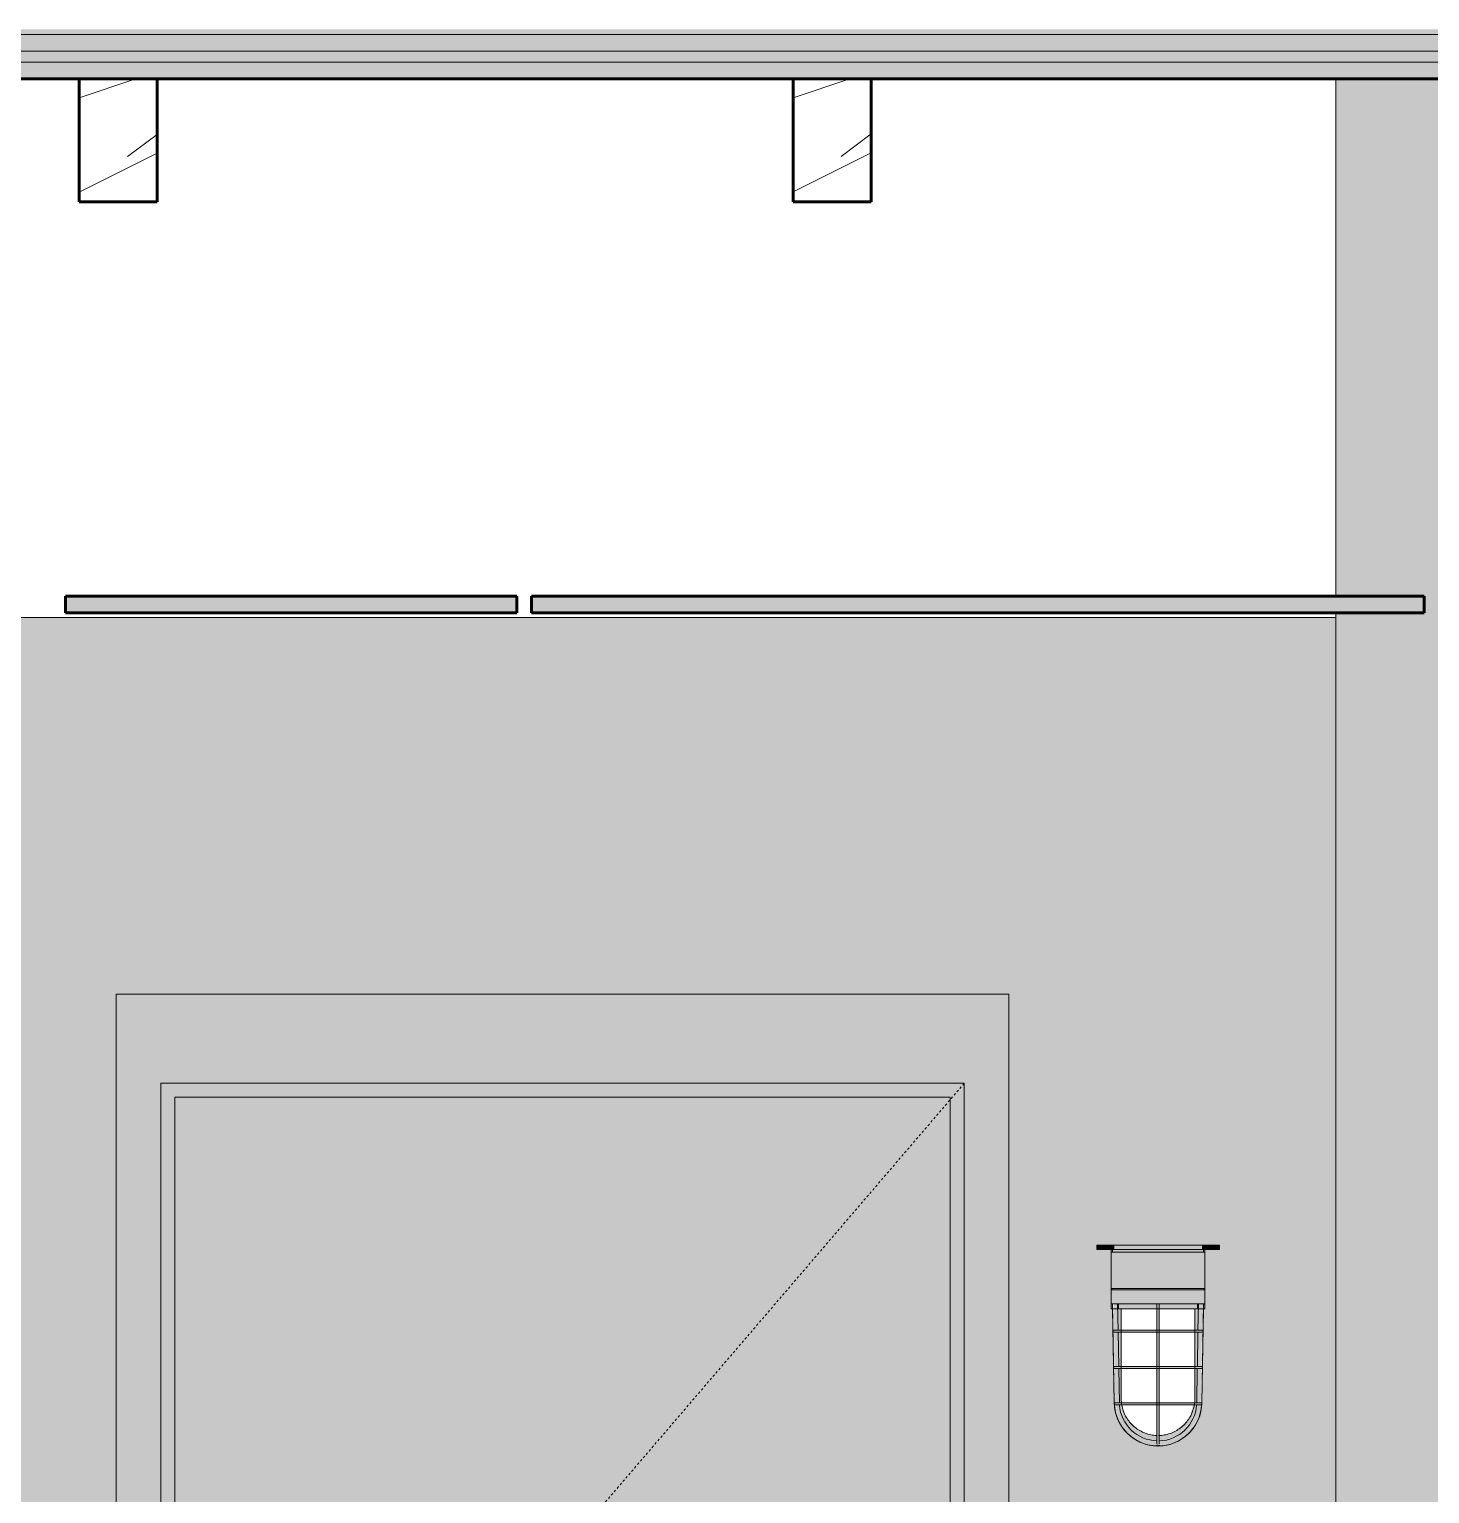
# Model space of a CAD drawing. Header units: inches. Extents: x 2872 to 9394, y -6 to 375.
# Drawn here: x 6823.4 to 6886.2, y 201.6 to 267.2 of the extents above; entities that cross this region are included whole.
import ezdxf

# ---------------------------------------------------------------- set-up
doc = ezdxf.new("R2010")
doc.units = ezdxf.units.IN
doc.header["$MEASUREMENT"] = 0
doc.linetypes.add('Dash 1_16_', pattern=[0.125, 0.0625, -0.0625])
for name, color, linetype, lineweight in [('0-3', 10, 'Continuous', 9), ('0-4', 90, 'Continuous', 5), ('A-CLNG', 13, 'Continuous', 18), ('A-CLNG-4', 13, 'Continuous', 60), ('A-DOOR', 31, 'Continuous', 18), ('A-DOOR-10', 31, 'Dash 1_16_', 9), ('A-DOOR-FRAM', 31, 'Continuous', 9), ('A-DOOR-FRAM-3', 31, 'Continuous', 18), ('A-FLOR-1', 8, 'Continuous', 5), ('A-FLOR-2', 7, 'Continuous', 60), ('A-FLOR-4', 250, 'Continuous', 18), ('A-FLOR-MCUT-1', 250, 'Continuous', 18), ('A-FLOR-PATT-2', 253, 'Continuous', 9), ('A-FLOR-PATT-3', 10, 'Continuous', 9), ('E-LITE-EQPM', 33, 'Continuous', 9), ('I-WALL', 2, 'Continuous', 18), ('I-WALL-1', 2, 'Continuous', 5), ('S-BEAM', 12, 'Continuous', 9), ('S-BEAM-3', 7, 'Continuous', 60)]:
    doc.layers.add(name, color=color, linetype=linetype, lineweight=lineweight)
pattern_1 = [(0, (0, 0), (0, 2.399), []), (315, (0, 0), (2.3985062, 0), [3.393, -3.393]), (45, (0, 0), (2.3985062, 0), [3.393, -3.393])]
pattern_2 = [(216.87, (3.199, 7.997), (23.9897714, 15.9936429), [3.998, -35.986]), (206.565, (7.997, 5.598), (-7.9970807, -7.996619), [8.941, -8.941]), (198.435, (7.997, 1.599), (-15.9938446, -7.9970983), [5.058, -20.23])]

# ---------------------------------------------------------------- blocks, each defined once
blk = doc.blocks.new('CTR - 1st Phase - Shell_rvt-6-INTERIOR ELEVATION - CORRIDOR EAST _202_E_ - 2ND FLOOR - WEST WALL')
at = {"layer": 'A-FLOR-1'}
blk.add_hatch(color=256, dxfattribs=at).paths.add_polyline_path([(2972.63, 265.75), (3479.224, 265.75), (3479.224, 266), (3481.174, 266), (3481.174, 266.25), (2447.196, 266.25), (2447.196, 265.75), (2964.407, 265.75)], flags=0)
at = {"layer": 'A-FLOR-PATT-2'}
h = blk.add_hatch(dxfattribs=at)
h.set_pattern_fill('FP_2', color=256, style=0, pattern_type=2)
h.set_pattern_definition([(0, (0, 0), (7.68, 1.92), [0.634, -5.126, 0.634, -5.126, -30.72]), (0, (0, 0), (7.68, 1.92), [-11.52, 0.634, -10.886, 0.634, -5.126, -13.44]), (0, (0, 0), (7.68, 1.92), [-28.8, 0.634, -3.206, 0.634, -8.966]), (120, (2.88, 0.96), (-5.5027688, 5.6910751), [0.634, -5.126, 0.634, -5.126, -30.72]), (120, (2.88, 0.96), (-5.5027688, 5.6910751), [-11.52, 0.634, -10.886, 0.634, -5.126, -13.44]), (120, (2.88, 0.96), (-5.5027688, 5.6910751), [-28.8, 0.634, -3.206, 0.634, -8.966]), (240, (3.84, 4.8), (-2.1772312, -7.6110751), [0.634, -5.126, 0.634, -5.126, -30.72]), (240, (3.84, 4.8), (-2.1772312, -7.6110751), [-11.52, 0.634, -10.886, 0.634, -5.126, -13.44]), (240, (3.84, 4.8), (-2.1772312, -7.6110751), [-28.8, 0.634, -3.206, 0.634, -8.966])])
h.paths.add_polyline_path([(2980.854, 266.25), (3481.174, 266.25), (3481.174, 267), (2447.196, 267), (2447.196, 266.25), (2972.63, 266.25)], flags=0)
at = {"layer": 'A-FLOR-PATT-3'}
h = blk.add_hatch(dxfattribs=at)
h.set_pattern_fill('FP_3', color=256, style=0, pattern_type=2)
h.set_pattern_definition(pattern_1)
h.paths.add_polyline_path([(3479.224, 267), (3481.174, 267), (3481.174, 267.226), (2447.196, 267.226), (2447.196, 267), (3466.063, 267)], flags=0)
h = blk.add_hatch(dxfattribs=at)
h.set_pattern_fill('FP_3', color=256, style=0, pattern_type=2)
h.set_pattern_definition(pattern_1)
h.paths.add_polyline_path([(3309.809, 265), (3479.224, 265), (3479.224, 265.75), (2447.196, 265.75), (2447.196, 265), (3304.475, 265)], flags=0)
at = {"layer": 'A-FLOR-2'}
blk.add_line((2447.196, 265), (3481.174, 265), dxfattribs=at)
at = {"layer": 'A-FLOR-4'}
blk.add_line((2775.699, 240.875), (2653.749, 240.875), dxfattribs=at)
at = {"layer": 'A-FLOR-MCUT-1'}
for p, q in [((3481.174, 267), (2447.196, 267)), ((3481.174, 266.25), (2447.196, 266.25)), ((3481.174, 265.75), (2447.196, 265.75))]:
    blk.add_line(p, q, dxfattribs=at)
blk = doc.blocks.new('LVL-Laminated Veneer Lumber - 4X6 S_ PINE - NO_ 1-V55-INTERIOR ELEVATION - CORRIDOR EAST _202_E_ - 2ND FLOOR - WEST WALL')
at = {"layer": 'S-BEAM'}
h = blk.add_hatch(dxfattribs=at)
h.set_pattern_fill('FP_36', color=256, style=0, pattern_type=2)
h.set_pattern_definition(pattern_2)
h.paths.add_polyline_path([(2754.874, 259.5), (2754.874, 265), (2751.374, 265), (2751.374, 259.5)], flags=0)
at = {"layer": 'S-BEAM-3'}
for p, q in [((2754.874, 265), (2751.374, 265)), ((2751.374, 265), (2751.374, 259.5)), ((2754.874, 259.5), (2754.874, 265)), ((2751.374, 259.5), (2754.874, 259.5))]:
    blk.add_line(p, q, dxfattribs=at)
blk = doc.blocks.new('LVL-Laminated Veneer Lumber - 4X6 S_ PINE - NO_ 1-V56-INTERIOR ELEVATION - CORRIDOR EAST _202_E_ - 2ND FLOOR - WEST WALL')
at = {"layer": 'S-BEAM'}
h = blk.add_hatch(dxfattribs=at)
h.set_pattern_fill('FP_36', color=256, style=0, pattern_type=2)
h.set_pattern_definition(pattern_2)
h.paths.add_polyline_path([(2722.874, 259.5), (2722.874, 265), (2719.374, 265), (2719.374, 259.5)], flags=0)
at = {"layer": 'S-BEAM-3'}
for p, q in [((2722.874, 265), (2719.374, 265)), ((2719.374, 265), (2719.374, 259.5)), ((2722.874, 259.5), (2722.874, 265)), ((2719.374, 259.5), (2722.874, 259.5))]:
    blk.add_line(p, q, dxfattribs=at)
blk = doc.blocks.new('CTR - 1st Phase - Structure_rvt-6-INTERIOR ELEVATION - CORRIDOR EAST _202_E_ - 2ND FLOOR - WEST WALL')
at = {"layer": '0-3'}
for name in ['LVL-Laminated Veneer Lumber - 4X6 S_ PINE - NO_ 1-V56-INTERIOR ELEVATION - CORRIDOR EAST _202_E_ - 2ND FLOOR - WEST WALL', 'LVL-Laminated Veneer Lumber - 4X6 S_ PINE - NO_ 1-V55-INTERIOR ELEVATION - CORRIDOR EAST _202_E_ - 2ND FLOOR - WEST WALL']:
    blk.add_blockref(name, (0, 0), dxfattribs=at)
blk = doc.blocks.new('Lighting-Flood-Cooper-All-Pro-VT1730-LED - Lighting-Flood-Cooper-All-Pro-VT1730-LED-V60-INTERIOR ELEVATION - CORRIDOR EAST _202_E_ - 2ND FLOOR - WEST WALL')
at = {"layer": 'E-LITE-EQPM'}
for points in [[(2765.167, 212.562), (2765.167, 212.75), (2764.976, 212.75), (2764.99, 212.562), (2765.11, 212.562)], [(2765.273, 212.562), (2765.375, 212.562), (2765.375, 212.75), (2765.167, 212.75), (2765.167, 212.562)], [(2765.52, 212.562), (2765.738, 212.562), (2765.724, 212.75), (2765.375, 212.75), (2765.375, 212.562)], [(2769.09, 212.562), (2769.709, 212.562), (2769.699, 212.75), (2765.738, 212.75), (2765.749, 212.562), (2769.065, 212.562)], [(2769.709, 212.562), (2770.072, 212.562), (2770.072, 212.75), (2769.709, 212.75), (2769.709, 212.601)], [(2770.072, 212.562), (2770.281, 212.562), (2770.281, 212.75), (2770.072, 212.75)], [(2770.338, 212.562), (2770.472, 212.562), (2770.457, 212.75), (2770.281, 212.75), (2770.281, 212.562)], [(2768.762, 210.812), (2769.824, 210.812), (2769.824, 212.437), (2765.624, 212.437), (2765.624, 210.812), (2768.612, 210.812)], [(2765.823, 212.437), (2769.761, 212.437), (2769.761, 212.562), (2765.686, 212.562), (2765.686, 212.437), (2765.787, 212.437)], [(2769.033, 210.125), (2769.824, 210.125), (2769.824, 210.75), (2765.624, 210.75), (2765.624, 210.125), (2768.91, 210.125)], [(2768.914, 210.75), (2769.792, 210.75), (2769.792, 210.812), (2765.655, 210.812), (2765.655, 210.75), (2768.851, 210.75)], [(2765.765, 205.678), (2765.808, 205.69), (2765.709, 210.125), (2765.687, 210.125), (2765.738, 207.068), (2765.752, 206.582), (2765.765, 205.679)], [(2769.683, 205.678), (2769.739, 208.736), (2769.742, 209.221), (2769.755, 210.125), (2769.716, 210.125), (2769.661, 205.679), (2769.677, 205.679)], [(2769.153, 207.221), (2769.684, 207.24), (2769.657, 207.315), (2767.771, 207.294), (2767.724, 207.27), (2767.677, 207.297), (2767.669, 207.315), (2765.771, 207.297), (2765.763, 207.24), (2765.924, 207.221), (2766.023, 207.221), (2767.677, 207.225), (2767.696, 207.261), (2767.74, 207.265), (2767.771, 207.242), (2767.771, 207.221), (2769.09, 207.221)], [(2767.668, 203.752), (2768.062, 203.788), (2768.301, 203.844), (2768.582, 203.953), (2768.995, 204.218), (2769.215, 204.449), (2769.439, 204.77), (2769.551, 205.022), (2769.606, 205.157), (2769.661, 205.449), (2769.661, 205.679), (2769.65, 205.664), (2769.631, 205.611), (2769.619, 205.596), (2769.413, 204.828), (2768.906, 204.206), (2768.145, 203.844), (2767.748, 203.826), (2767.712, 203.768), (2767.689, 203.776), (2767.689, 203.837), (2767.677, 203.844), (2767.259, 203.865), (2766.541, 204.206), (2766.006, 204.872), (2765.809, 205.614), (2765.794, 205.615), (2765.778, 205.679), (2765.77, 205.678), (2765.816, 205.281), (2765.842, 205.157), (2766.066, 204.662), (2766.422, 204.252), (2766.657, 204.074), (2766.9, 203.932), (2767.408, 203.776), (2767.623, 203.762)], [(2766.628, 205.596), (2767.681, 205.599), (2767.699, 205.637), (2767.756, 205.631), (2767.771, 205.596), (2769.653, 205.615), (2769.627, 205.69), (2767.758, 205.672), (2767.74, 205.647), (2767.697, 205.655), (2767.688, 205.687), (2767.677, 205.69), (2765.8, 205.669), (2765.798, 205.615), (2766.265, 205.596), (2766.597, 205.596)]]:
    blk.add_hatch(color=256, dxfattribs=at).paths.add_polyline_path(points, flags=0)
h = blk.add_hatch(color=256, dxfattribs=at)
h.paths.add_polyline_path([(2767.473, 203.844), (2767.677, 203.844), (2767.677, 203.991), (2766.866, 204.206), (2766.222, 204.864), (2765.992, 205.597), (2765.827, 205.606), (2766.009, 204.86), (2766.541, 204.206), (2767.302, 203.844)], flags=0)
h.paths.add_polyline_path([(2768.145, 203.844), (2768.907, 204.206), (2769.448, 204.896), (2769.622, 205.61), (2769.433, 205.596), (2769.215, 204.828), (2768.582, 204.206), (2767.771, 203.991), (2767.771, 203.844), (2768.062, 203.844)], flags=0)
h.paths.add_polyline_path([(2765.809, 205.686), (2765.893, 205.69), (2765.99, 205.702), (2765.963, 207.23), (2765.846, 207.226), (2765.782, 207.221), (2765.808, 205.69)], flags=0)
h.paths.add_polyline_path([(2769.639, 205.686), (2769.666, 207.237), (2769.484, 207.221), (2769.458, 205.69), (2769.639, 205.686)], flags=0)
h.paths.add_polyline_path([(2765.78, 207.312), (2765.862, 207.315), (2765.962, 207.315), (2765.935, 208.855), (2765.826, 208.85), (2765.753, 208.846), (2765.78, 207.315)], flags=0)
h.paths.add_polyline_path([(2769.667, 207.312), (2769.694, 208.861), (2769.513, 208.846), (2769.486, 207.315), (2769.657, 207.315)], flags=0)
h.paths.add_polyline_path([(2765.752, 208.937), (2765.835, 208.94), (2765.933, 208.94), (2765.912, 210.125), (2765.731, 210.125), (2765.752, 208.94)], flags=0)
h.paths.add_polyline_path([(2769.696, 208.937), (2769.716, 210.125), (2769.535, 210.125), (2769.535, 208.94), (2769.685, 208.94)], flags=0)
h = blk.add_hatch(color=256, dxfattribs=at)
h.paths.add_polyline_path([(2765.99, 209.899), (2767.679, 209.899), (2767.677, 210.125), (2765.956, 210.125), (2765.956, 209.899)], flags=0)
h.paths.add_polyline_path([(2769.126, 209.899), (2769.492, 209.899), (2769.492, 210.125), (2767.759, 210.125), (2767.78, 209.899), (2769.09, 209.899)], flags=0)
h = blk.add_hatch(color=256, dxfattribs=at)
h.paths.add_polyline_path([(2767.718, 205.678), (2767.759, 205.69), (2767.771, 206.451), (2767.756, 207.257), (2767.724, 207.265), (2767.677, 207.245), (2767.697, 205.679), (2767.708, 205.678)], flags=0)
h.paths.add_polyline_path([(2767.733, 207.27), (2767.771, 207.302), (2767.752, 208.882), (2767.751, 208.905), (2767.771, 208.94), (2767.75, 210.125), (2767.688, 210.107), (2767.677, 209.356), (2767.699, 208.898), (2767.69, 208.882), (2767.677, 208.842), (2767.696, 207.278), (2767.724, 207.27)], flags=0)
h = blk.add_hatch(color=256, dxfattribs=at)
h.paths.add_polyline_path([(2769.153, 208.846), (2769.712, 208.864), (2769.685, 208.94), (2767.771, 208.918), (2767.754, 208.881), (2767.771, 208.846), (2769.09, 208.846)], flags=0)
h.paths.add_polyline_path([(2766.056, 208.846), (2767.677, 208.85), (2767.699, 208.89), (2767.691, 208.906), (2767.625, 208.94), (2765.75, 208.936), (2765.736, 208.864), (2765.898, 208.846), (2765.986, 208.846), (2766.054, 208.846)], flags=0)
h = blk.add_hatch(color=256, dxfattribs=at)
h.paths.add_polyline_path([(2767.729, 203.762), (2767.771, 203.964), (2767.75, 205.477), (2767.748, 205.639), (2767.689, 205.631), (2767.681, 205.596), (2767.677, 203.844), (2767.706, 203.826), (2767.706, 203.77), (2767.725, 203.764)], flags=0)
h.paths.add_polyline_path([(2767.724, 205.644), (2767.746, 205.649), (2767.75, 205.679), (2767.69, 205.66), (2767.721, 205.645)], flags=0)
for p, q in [((2764.974, 212.75), (2764.974, 212.562)), ((2764.976, 212.75), (2765.167, 212.75)), ((2765.167, 212.75), (2765.375, 212.75)), ((2765.167, 212.75), (2765.167, 212.562)), ((2765.375, 212.75), (2765.738, 212.75)), ((2765.624, 209.899), (2765.624, 212.75)), ((2765.624, 212.75), (2769.824, 212.75)), ((2765.738, 212.75), (2769.709, 212.75)), ((2765.738, 212.562), (2765.738, 212.75)), ((2769.709, 212.75), (2770.072, 212.75)), ((2769.709, 212.75), (2769.709, 212.562)), ((2769.824, 212.75), (2769.824, 209.899)), ((2770.072, 212.75), (2770.281, 212.75)), ((2770.281, 212.75), (2770.472, 212.75)), ((2770.281, 212.75), (2770.281, 212.562)), ((2770.474, 212.562), (2770.474, 212.75)), ((2765.167, 212.562), (2764.976, 212.562)), ((2765.375, 212.562), (2765.167, 212.562)), ((2765.738, 212.562), (2765.375, 212.562)), ((2765.624, 212.437), (2765.624, 210.812)), ((2765.624, 212.437), (2769.824, 212.437)), ((2765.686, 212.562), (2765.686, 212.437)), ((2769.709, 212.562), (2765.738, 212.562)), ((2770.072, 212.562), (2769.709, 212.562)), ((2769.761, 212.437), (2769.761, 212.562)), ((2769.824, 210.812), (2769.824, 212.437)), ((2770.281, 212.562), (2770.072, 212.562)), ((2770.472, 212.562), (2770.281, 212.562)), ((2765.624, 210.812), (2769.824, 210.812)), ((2765.624, 210.75), (2765.624, 210.125)), ((2765.624, 210.75), (2769.824, 210.75)), ((2765.655, 210.812), (2765.655, 210.75)), ((2769.792, 210.75), (2769.792, 210.812)), ((2769.824, 210.125), (2769.824, 210.75)), ((2765.624, 210.125), (2769.824, 210.125)), ((2765.684, 210.125), (2765.762, 205.678)), ((2765.913, 210.125), (2765.933, 208.94)), ((2765.956, 210.125), (2765.956, 209.899)), ((2767.677, 210.126), (2767.677, 205.679)), ((2767.771, 205.679), (2767.771, 210.126)), ((2769.492, 209.899), (2769.492, 210.125)), ((2769.535, 210.125), (2769.514, 208.94)), ((2769.686, 205.678), (2769.763, 210.125)), ((2769.824, 209.899), (2765.624, 209.899)), ((2765.688, 209.899), (2765.762, 205.681)), ((2765.956, 209.899), (2767.679, 209.899)), ((2766.074, 209.899), (2766.074, 205.871)), ((2767.769, 209.899), (2769.492, 209.899)), ((2769.374, 205.871), (2769.374, 209.899)), ((2769.759, 209.899), (2769.686, 205.681)), ((2765.876, 208.846), (2765.903, 208.846)), ((2765.935, 208.855), (2765.962, 207.31)), ((2769.513, 208.846), (2769.486, 207.31)), ((2765.903, 207.221), (2765.922, 207.221)), ((2765.963, 207.23), (2765.99, 205.682)), ((2769.484, 207.224), (2769.457, 205.682)), ((2765.931, 205.596), (2765.951, 205.596)), ((2767.677, 205.596), (2767.677, 205.303)), ((2767.677, 203.991), (2767.677, 204.206)), ((2767.771, 204.206), (2767.771, 203.991)), ((2767.677, 203.844), (2767.677, 203.978)), ((2767.771, 203.978), (2767.771, 203.844))]:
    blk.add_line(p, q, dxfattribs=at)
at = {"layer": 'E-LITE-EQPM', "flags": 128}
for points in [[(2765.752, 208.846), (2765.75, 208.846), (2765.748, 208.846), (2765.746, 208.846), (2765.744, 208.846), (2765.742, 208.847), (2765.741, 208.847), (2765.739, 208.848), (2765.737, 208.848), (2765.735, 208.849), (2765.734, 208.85), (2765.732, 208.85), (2765.73, 208.851), (2765.728, 208.852), (2765.727, 208.853), (2765.725, 208.854), (2765.724, 208.855), (2765.722, 208.856), (2765.721, 208.858), (2765.719, 208.859), (2765.718, 208.86), (2765.717, 208.861), (2765.716, 208.863), (2765.714, 208.864), (2765.713, 208.866), (2765.712, 208.867), (2765.711, 208.869), (2765.71, 208.871), (2765.71, 208.872), (2765.709, 208.874), (2765.708, 208.876), (2765.707, 208.878), (2765.707, 208.879), (2765.706, 208.881), (2765.706, 208.883), (2765.706, 208.885), (2765.705, 208.887), (2765.705, 208.889), (2765.705, 208.89), (2765.705, 208.892), (2765.705, 208.894), (2765.705, 208.896), (2765.705, 208.898), (2765.705, 208.9), (2765.706, 208.902), (2765.706, 208.903), (2765.707, 208.905), (2765.707, 208.907), (2765.708, 208.909), (2765.708, 208.911), (2765.709, 208.912), (2765.71, 208.914), (2765.711, 208.916), (2765.712, 208.917), (2765.713, 208.919), (2765.714, 208.92), (2765.715, 208.922), (2765.716, 208.923), (2765.717, 208.925), (2765.719, 208.926), (2765.72, 208.927), (2765.722, 208.929), (2765.723, 208.93), (2765.724, 208.931), (2765.726, 208.932), (2765.728, 208.933), (2765.729, 208.934), (2765.731, 208.935), (2765.733, 208.936), (2765.734, 208.936), (2765.736, 208.937), (2765.738, 208.938), (2765.74, 208.938), (2765.741, 208.938), (2765.743, 208.939), (2765.745, 208.939), (2765.747, 208.939), (2765.749, 208.94), (2765.751, 208.94), (2765.752, 208.94)], [(2765.752, 208.94), (2765.753, 208.94), (2765.758, 208.94), (2765.766, 208.94), (2765.777, 208.94), (2765.791, 208.94), (2765.808, 208.94)], [(2769.696, 208.94), (2769.694, 208.94), (2769.689, 208.94), (2769.682, 208.94), (2769.671, 208.94), (2769.656, 208.94), (2769.639, 208.94), (2769.619, 208.94), (2769.596, 208.94), (2769.569, 208.94), (2769.54, 208.94), (2769.508, 208.94), (2769.473, 208.94), (2769.435, 208.94), (2769.394, 208.94), (2769.351, 208.94), (2769.305, 208.94), (2769.257, 208.94), (2769.206, 208.94), (2769.153, 208.94), (2769.098, 208.94), (2769.04, 208.94), (2768.98, 208.94), (2768.918, 208.94), (2768.855, 208.94), (2768.789, 208.94), (2768.722, 208.94), (2768.653, 208.94), (2768.583, 208.94), (2768.511, 208.94), (2768.438, 208.94), (2768.364, 208.94), (2768.289, 208.94), (2768.213, 208.94), (2768.136, 208.94), (2768.059, 208.94), (2767.981, 208.94), (2767.903, 208.94), (2767.824, 208.94), (2767.745, 208.94), (2767.666, 208.94), (2767.587, 208.94), (2767.509, 208.94), (2767.431, 208.94), (2767.353, 208.94), (2767.276, 208.94), (2767.199, 208.94), (2767.124, 208.94), (2767.049, 208.94), (2766.975, 208.94), (2766.903, 208.94), (2766.832, 208.94), (2766.762, 208.94), (2766.694, 208.94), (2766.628, 208.94), (2766.563, 208.94), (2766.5, 208.94), (2766.44, 208.94), (2766.381, 208.94), (2766.324, 208.94), (2766.27, 208.94), (2766.218, 208.94), (2766.168, 208.94), (2766.121, 208.94), (2766.076, 208.94), (2766.034, 208.94), (2765.995, 208.94), (2765.958, 208.94), (2765.924, 208.94), (2765.894, 208.94), (2765.866, 208.94), (2765.841, 208.94), (2765.819, 208.94), (2765.8, 208.94), (2765.784, 208.94), (2765.772, 208.94), (2765.762, 208.94), (2765.756, 208.94), (2765.752, 208.94), (2765.752, 208.94)], [(2765.819, 208.846), (2765.8, 208.846), (2765.784, 208.846), (2765.772, 208.846), (2765.762, 208.846), (2765.756, 208.846), (2765.752, 208.846), (2765.752, 208.846)], [(2765.752, 208.846), (2765.753, 208.846), (2765.758, 208.846), (2765.766, 208.846), (2765.777, 208.846), (2765.791, 208.846), (2765.808, 208.846), (2765.829, 208.846), (2765.852, 208.846), (2765.878, 208.846), (2765.907, 208.846), (2765.94, 208.846), (2765.975, 208.846), (2766.012, 208.846), (2766.053, 208.846), (2766.096, 208.846), (2766.142, 208.846), (2766.19, 208.846), (2766.241, 208.846), (2766.294, 208.846), (2766.35, 208.846), (2766.408, 208.846), (2766.467, 208.846), (2766.529, 208.846), (2766.593, 208.846), (2766.658, 208.846), (2766.725, 208.846), (2766.794, 208.846), (2766.865, 208.846), (2766.936, 208.846), (2767.009, 208.846), (2767.083, 208.846), (2767.158, 208.846), (2767.234, 208.846), (2767.311, 208.846), (2767.389, 208.846), (2767.467, 208.846), (2767.545, 208.846), (2767.624, 208.846), (2767.702, 208.846), (2767.781, 208.846), (2767.86, 208.846), (2767.939, 208.846), (2768.017, 208.846), (2768.095, 208.846), (2768.172, 208.846), (2768.248, 208.846), (2768.324, 208.846), (2768.398, 208.846), (2768.472, 208.846), (2768.544, 208.846), (2768.615, 208.846), (2768.685, 208.846), (2768.753, 208.846), (2768.82, 208.846), (2768.884, 208.846), (2768.947, 208.846), (2769.008, 208.846), (2769.067, 208.846), (2769.123, 208.846), (2769.178, 208.846), (2769.23, 208.846), (2769.28, 208.846), (2769.327, 208.846), (2769.371, 208.846), (2769.413, 208.846), (2769.453, 208.846), (2769.489, 208.846), (2769.523, 208.846), (2769.554, 208.846), (2769.582, 208.846), (2769.607, 208.846), (2769.629, 208.846), (2769.647, 208.846), (2769.663, 208.846), (2769.676, 208.846), (2769.686, 208.846), (2769.692, 208.846), (2769.695, 208.846), (2769.696, 208.846)], [(2769.696, 208.846), (2769.694, 208.846), (2769.689, 208.846), (2769.682, 208.846), (2769.671, 208.846), (2769.656, 208.846), (2769.639, 208.846), (2769.619, 208.846)], [(2769.629, 208.94), (2769.647, 208.94), (2769.663, 208.94), (2769.676, 208.94), (2769.686, 208.94), (2769.692, 208.94), (2769.695, 208.94), (2769.696, 208.94)], [(2769.696, 208.94), (2769.698, 208.94), (2769.699, 208.939), (2769.701, 208.939), (2769.703, 208.939), (2769.705, 208.939), (2769.707, 208.938), (2769.709, 208.938), (2769.71, 208.937), (2769.712, 208.937), (2769.714, 208.936), (2769.716, 208.935), (2769.717, 208.934), (2769.719, 208.933), (2769.721, 208.932), (2769.722, 208.931), (2769.724, 208.93), (2769.725, 208.929), (2769.727, 208.928), (2769.728, 208.927), (2769.729, 208.925), (2769.731, 208.924), (2769.732, 208.923), (2769.733, 208.921), (2769.734, 208.92), (2769.735, 208.918), (2769.736, 208.916), (2769.737, 208.915), (2769.738, 208.913), (2769.739, 208.911), (2769.739, 208.91), (2769.74, 208.908), (2769.741, 208.906), (2769.741, 208.904), (2769.742, 208.903), (2769.742, 208.901), (2769.742, 208.899), (2769.742, 208.897), (2769.743, 208.895), (2769.743, 208.893), (2769.743, 208.891), (2769.742, 208.89), (2769.742, 208.888), (2769.742, 208.886), (2769.742, 208.884), (2769.741, 208.882), (2769.741, 208.88), (2769.74, 208.878), (2769.74, 208.877), (2769.739, 208.875), (2769.738, 208.873), (2769.738, 208.872), (2769.737, 208.87), (2769.736, 208.868), (2769.735, 208.867), (2769.734, 208.865), (2769.732, 208.864), (2769.731, 208.862), (2769.73, 208.861), (2769.729, 208.859), (2769.727, 208.858), (2769.726, 208.857), (2769.724, 208.856), (2769.723, 208.855), (2769.721, 208.854), (2769.72, 208.853), (2769.718, 208.852), (2769.717, 208.851), (2769.715, 208.85), (2769.713, 208.849), (2769.711, 208.849), (2769.71, 208.848), (2769.708, 208.847), (2769.706, 208.847), (2769.704, 208.847), (2769.702, 208.846), (2769.7, 208.846), (2769.699, 208.846), (2769.697, 208.846), (2769.696, 208.846)], [(2765.78, 207.221), (2765.778, 207.221), (2765.776, 207.221), (2765.774, 207.221), (2765.772, 207.221), (2765.77, 207.222), (2765.768, 207.222), (2765.767, 207.223), (2765.765, 207.223), (2765.763, 207.224), (2765.761, 207.225), (2765.76, 207.225), (2765.758, 207.226), (2765.756, 207.227), (2765.755, 207.228), (2765.753, 207.229), (2765.752, 207.23), (2765.75, 207.231), (2765.749, 207.233), (2765.747, 207.234), (2765.746, 207.235), (2765.745, 207.236), (2765.743, 207.238), (2765.742, 207.239), (2765.741, 207.241), (2765.74, 207.242), (2765.739, 207.244), (2765.738, 207.246), (2765.737, 207.247), (2765.737, 207.249), (2765.736, 207.251), (2765.735, 207.253), (2765.735, 207.254), (2765.734, 207.256), (2765.734, 207.258), (2765.733, 207.26), (2765.733, 207.262), (2765.733, 207.264), (2765.733, 207.265), (2765.733, 207.267), (2765.733, 207.269), (2765.733, 207.271), (2765.733, 207.273), (2765.733, 207.275), (2765.734, 207.277), (2765.734, 207.278), (2765.734, 207.28), (2765.735, 207.282), (2765.736, 207.284), (2765.736, 207.286), (2765.737, 207.287), (2765.738, 207.289), (2765.739, 207.291), (2765.74, 207.292), (2765.741, 207.294), (2765.742, 207.295), (2765.743, 207.297), (2765.744, 207.298), (2765.745, 207.3), (2765.747, 207.301), (2765.748, 207.302), (2765.749, 207.304), (2765.751, 207.305), (2765.752, 207.306), (2765.754, 207.307), (2765.755, 207.308), (2765.757, 207.309), (2765.759, 207.31), (2765.76, 207.311), (2765.762, 207.311), (2765.764, 207.312), (2765.766, 207.313), (2765.767, 207.313), (2765.769, 207.313), (2765.771, 207.314), (2765.773, 207.314), (2765.775, 207.314), (2765.777, 207.315), (2765.779, 207.315), (2765.78, 207.315)], [(2765.78, 207.315), (2765.781, 207.315), (2765.786, 207.315), (2765.794, 207.315), (2765.804, 207.315), (2765.818, 207.315), (2765.835, 207.315), (2765.855, 207.315)], [(2769.668, 207.315), (2769.666, 207.315), (2769.662, 207.315), (2769.654, 207.315), (2769.643, 207.315), (2769.629, 207.315), (2769.612, 207.315), (2769.592, 207.315), (2769.569, 207.315), (2769.543, 207.315), (2769.514, 207.315), (2769.483, 207.315), (2769.448, 207.315), (2769.411, 207.315), (2769.371, 207.315), (2769.328, 207.315), (2769.283, 207.315), (2769.235, 207.315), (2769.185, 207.315), (2769.133, 207.315), (2769.078, 207.315), (2769.021, 207.315), (2768.962, 207.315), (2768.902, 207.315), (2768.839, 207.315), (2768.774, 207.315), (2768.708, 207.315), (2768.64, 207.315), (2768.571, 207.315), (2768.5, 207.315), (2768.428, 207.315), (2768.355, 207.315), (2768.281, 207.315), (2768.206, 207.315), (2768.131, 207.315), (2768.054, 207.315), (2767.977, 207.315), (2767.9, 207.315), (2767.822, 207.315), (2767.745, 207.315), (2767.667, 207.315), (2767.589, 207.315), (2767.512, 207.315), (2767.435, 207.315), (2767.358, 207.315), (2767.282, 207.315), (2767.207, 207.315), (2767.132, 207.315), (2767.059, 207.315), (2766.986, 207.315), (2766.915, 207.315), (2766.845, 207.315), (2766.776, 207.315), (2766.709, 207.315), (2766.643, 207.315), (2766.58, 207.315), (2766.518, 207.315), (2766.458, 207.315), (2766.4, 207.315), (2766.344, 207.315), (2766.29, 207.315), (2766.239, 207.315), (2766.19, 207.315), (2766.143, 207.315), (2766.099, 207.315), (2766.058, 207.315), (2766.019, 207.315), (2765.983, 207.315), (2765.95, 207.315), (2765.919, 207.315), (2765.892, 207.315), (2765.867, 207.315), (2765.846, 207.315), (2765.827, 207.315), (2765.812, 207.315), (2765.799, 207.315), (2765.79, 207.315), (2765.783, 207.315), (2765.78, 207.315), (2765.78, 207.315)], [(2765.846, 207.221), (2765.827, 207.221), (2765.812, 207.221), (2765.799, 207.221), (2765.79, 207.221), (2765.783, 207.221), (2765.78, 207.221), (2765.78, 207.221)], [(2765.78, 207.221), (2765.781, 207.221), (2765.786, 207.221), (2765.794, 207.221), (2765.804, 207.221), (2765.818, 207.221), (2765.835, 207.221), (2765.855, 207.221), (2765.878, 207.221), (2765.904, 207.221), (2765.933, 207.221), (2765.965, 207.221), (2765.999, 207.221), (2766.037, 207.221), (2766.077, 207.221), (2766.119, 207.221), (2766.164, 207.221), (2766.212, 207.221), (2766.262, 207.221), (2766.315, 207.221), (2766.369, 207.221), (2766.426, 207.221), (2766.485, 207.221), (2766.546, 207.221), (2766.609, 207.221), (2766.673, 207.221), (2766.74, 207.221), (2766.807, 207.221), (2766.877, 207.221), (2766.947, 207.221), (2767.019, 207.221), (2767.092, 207.221), (2767.166, 207.221), (2767.241, 207.221), (2767.317, 207.221), (2767.393, 207.221), (2767.47, 207.221), (2767.547, 207.221), (2767.625, 207.221), (2767.703, 207.221), (2767.781, 207.221), (2767.858, 207.221), (2767.936, 207.221), (2768.013, 207.221), (2768.089, 207.221), (2768.165, 207.221), (2768.241, 207.221), (2768.315, 207.221), (2768.389, 207.221), (2768.461, 207.221), (2768.533, 207.221), (2768.603, 207.221), (2768.671, 207.221), (2768.739, 207.221), (2768.804, 207.221), (2768.868, 207.221), (2768.93, 207.221), (2768.99, 207.221), (2769.048, 207.221), (2769.104, 207.221), (2769.157, 207.221), (2769.209, 207.221), (2769.258, 207.221), (2769.304, 207.221), (2769.348, 207.221), (2769.39, 207.221), (2769.428, 207.221), (2769.464, 207.221), (2769.498, 207.221), (2769.528, 207.221), (2769.556, 207.221), (2769.58, 207.221), (2769.602, 207.221), (2769.62, 207.221), (2769.636, 207.221), (2769.648, 207.221), (2769.658, 207.221), (2769.664, 207.221), (2769.667, 207.221), (2769.668, 207.221)], [(2769.668, 207.221), (2769.666, 207.221), (2769.662, 207.221), (2769.654, 207.221), (2769.643, 207.221), (2769.629, 207.221), (2769.612, 207.221), (2769.592, 207.221)], [(2769.602, 207.315), (2769.62, 207.315), (2769.636, 207.315), (2769.648, 207.315), (2769.658, 207.315), (2769.664, 207.315), (2769.667, 207.315), (2769.668, 207.315)], [(2769.668, 207.315), (2769.67, 207.315), (2769.672, 207.314), (2769.673, 207.314), (2769.675, 207.314), (2769.677, 207.314), (2769.679, 207.313), (2769.681, 207.313), (2769.683, 207.312), (2769.684, 207.312), (2769.686, 207.311), (2769.688, 207.31), (2769.69, 207.309), (2769.691, 207.308), (2769.693, 207.307), (2769.694, 207.306), (2769.696, 207.305), (2769.697, 207.304), (2769.699, 207.303), (2769.7, 207.302), (2769.702, 207.3), (2769.703, 207.299), (2769.704, 207.298), (2769.705, 207.296), (2769.706, 207.295), (2769.707, 207.293), (2769.708, 207.291), (2769.709, 207.29), (2769.71, 207.288), (2769.711, 207.286), (2769.712, 207.285), (2769.712, 207.283), (2769.713, 207.281), (2769.713, 207.279), (2769.714, 207.278), (2769.714, 207.276), (2769.714, 207.274), (2769.715, 207.272), (2769.715, 207.27), (2769.715, 207.268), (2769.715, 207.266), (2769.715, 207.265), (2769.714, 207.263), (2769.714, 207.261), (2769.714, 207.259), (2769.714, 207.257), (2769.713, 207.255), (2769.713, 207.253), (2769.712, 207.252), (2769.711, 207.25), (2769.711, 207.248), (2769.71, 207.247), (2769.709, 207.245), (2769.708, 207.243), (2769.707, 207.242), (2769.706, 207.24), (2769.705, 207.239), (2769.703, 207.237), (2769.702, 207.236), (2769.701, 207.234), (2769.7, 207.233), (2769.698, 207.232), (2769.697, 207.231), (2769.695, 207.23), (2769.694, 207.229), (2769.692, 207.228), (2769.69, 207.227), (2769.689, 207.226), (2769.687, 207.225), (2769.685, 207.224), (2769.684, 207.224), (2769.682, 207.223), (2769.68, 207.222), (2769.678, 207.222), (2769.676, 207.222), (2769.675, 207.221), (2769.673, 207.221), (2769.671, 207.221), (2769.669, 207.221), (2769.668, 207.221)], [(2769.686, 205.678), (2769.648, 205.328), (2769.548, 204.99), (2769.389, 204.675), (2769.177, 204.394), (2768.917, 204.155), (2768.62, 203.967), (2768.293, 203.835), (2767.948, 203.763), (2767.595, 203.755), (2767.247, 203.809), (2766.914, 203.925), (2766.607, 204.099), (2766.337, 204.325), (2766.111, 204.595), (2765.937, 204.902), (2765.821, 205.234), (2765.762, 205.678)], [(2765.81, 205.596), (2765.808, 205.596), (2765.806, 205.596), (2765.805, 205.596), (2765.803, 205.596), (2765.801, 205.597), (2765.799, 205.597), (2765.797, 205.598), (2765.795, 205.598), (2765.794, 205.599), (2765.792, 205.6), (2765.79, 205.6), (2765.789, 205.601), (2765.787, 205.602), (2765.785, 205.603), (2765.784, 205.604), (2765.782, 205.605), (2765.781, 205.606), (2765.779, 205.608), (2765.778, 205.609), (2765.777, 205.61), (2765.775, 205.611), (2765.774, 205.613), (2765.773, 205.614), (2765.772, 205.616), (2765.771, 205.617), (2765.77, 205.619), (2765.769, 205.621), (2765.768, 205.622), (2765.767, 205.624), (2765.767, 205.626), (2765.766, 205.628), (2765.765, 205.629), (2765.765, 205.631), (2765.764, 205.633), (2765.764, 205.635), (2765.764, 205.637), (2765.764, 205.639), (2765.763, 205.64), (2765.763, 205.642), (2765.763, 205.644), (2765.763, 205.646), (2765.764, 205.648), (2765.764, 205.65), (2765.764, 205.652), (2765.765, 205.653), (2765.765, 205.655), (2765.766, 205.657), (2765.766, 205.659), (2765.767, 205.661), (2765.768, 205.662), (2765.768, 205.664), (2765.769, 205.666), (2765.77, 205.667), (2765.771, 205.669), (2765.772, 205.67), (2765.773, 205.672), (2765.775, 205.673), (2765.776, 205.675), (2765.777, 205.676), (2765.779, 205.677), (2765.78, 205.679), (2765.781, 205.68), (2765.783, 205.681), (2765.784, 205.682), (2765.786, 205.683), (2765.788, 205.684), (2765.789, 205.685), (2765.791, 205.686), (2765.793, 205.686), (2765.795, 205.687), (2765.796, 205.688), (2765.798, 205.688), (2765.8, 205.688), (2765.802, 205.689), (2765.804, 205.689), (2765.805, 205.689), (2765.807, 205.69), (2765.809, 205.69), (2765.81, 205.69)], [(2765.81, 205.69), (2765.812, 205.69), (2765.816, 205.69), (2765.824, 205.69), (2765.835, 205.69), (2765.848, 205.69), (2765.865, 205.69), (2765.885, 205.69)], [(2769.637, 205.69), (2769.636, 205.69), (2769.631, 205.69), (2769.623, 205.69), (2769.613, 205.69), (2769.599, 205.69), (2769.582, 205.69), (2769.563, 205.69), (2769.54, 205.69), (2769.515, 205.69), (2769.486, 205.69), (2769.455, 205.69), (2769.421, 205.69), (2769.384, 205.69), (2769.345, 205.69), (2769.303, 205.69), (2769.259, 205.69), (2769.212, 205.69), (2769.162, 205.69), (2769.111, 205.69), (2769.057, 205.69), (2769.001, 205.69), (2768.943, 205.69), (2768.883, 205.69), (2768.821, 205.69), (2768.758, 205.69), (2768.692, 205.69), (2768.626, 205.69), (2768.557, 205.69), (2768.488, 205.69), (2768.417, 205.69), (2768.345, 205.69), (2768.272, 205.69), (2768.199, 205.69), (2768.124, 205.69), (2768.049, 205.69), (2767.973, 205.69), (2767.897, 205.69), (2767.821, 205.69), (2767.744, 205.69), (2767.668, 205.69), (2767.591, 205.69), (2767.515, 205.69), (2767.439, 205.69), (2767.364, 205.69), (2767.289, 205.69), (2767.215, 205.69), (2767.141, 205.69), (2767.069, 205.69), (2766.998, 205.69), (2766.927, 205.69), (2766.858, 205.69), (2766.791, 205.69), (2766.725, 205.69), (2766.66, 205.69), (2766.598, 205.69), (2766.537, 205.69), (2766.478, 205.69), (2766.421, 205.69), (2766.366, 205.69), (2766.313, 205.69), (2766.262, 205.69), (2766.214, 205.69), (2766.168, 205.69), (2766.125, 205.69), (2766.084, 205.69), (2766.046, 205.69), (2766.01, 205.69), (2765.978, 205.69), (2765.948, 205.69), (2765.921, 205.69), (2765.897, 205.69), (2765.875, 205.69), (2765.857, 205.69), (2765.842, 205.69), (2765.829, 205.69), (2765.82, 205.69), (2765.814, 205.69), (2765.811, 205.69), (2765.81, 205.69)], [(2765.897, 205.596), (2765.875, 205.596), (2765.857, 205.596), (2765.842, 205.596), (2765.829, 205.596), (2765.82, 205.596), (2765.814, 205.596), (2765.811, 205.596), (2765.81, 205.596)], [(2765.81, 205.596), (2765.812, 205.596), (2765.816, 205.596), (2765.824, 205.596), (2765.835, 205.596), (2765.848, 205.596), (2765.865, 205.596), (2765.885, 205.596), (2765.907, 205.596), (2765.933, 205.596), (2765.961, 205.596), (2765.992, 205.596), (2766.026, 205.596), (2766.063, 205.596), (2766.103, 205.596), (2766.144, 205.596), (2766.189, 205.596), (2766.236, 205.596), (2766.285, 205.596), (2766.337, 205.596), (2766.391, 205.596), (2766.447, 205.596), (2766.505, 205.596), (2766.564, 205.596), (2766.626, 205.596), (2766.69, 205.596), (2766.755, 205.596), (2766.822, 205.596), (2766.89, 205.596), (2766.96, 205.596), (2767.03, 205.596), (2767.102, 205.596), (2767.175, 205.596), (2767.249, 205.596), (2767.323, 205.596), (2767.399, 205.596), (2767.474, 205.596), (2767.55, 205.596), (2767.627, 205.596), (2767.703, 205.596), (2767.78, 205.596), (2767.856, 205.596), (2767.932, 205.596), (2768.008, 205.596), (2768.084, 205.596), (2768.158, 205.596), (2768.233, 205.596), (2768.306, 205.596), (2768.378, 205.596), (2768.45, 205.596), (2768.52, 205.596), (2768.589, 205.596), (2768.657, 205.596), (2768.723, 205.596), (2768.787, 205.596), (2768.85, 205.596), (2768.911, 205.596), (2768.97, 205.596), (2769.027, 205.596), (2769.082, 205.596), (2769.135, 205.596), (2769.185, 205.596), (2769.234, 205.596), (2769.279, 205.596), (2769.323, 205.596), (2769.363, 205.596), (2769.402, 205.596), (2769.437, 205.596), (2769.47, 205.596), (2769.5, 205.596), (2769.527, 205.596), (2769.551, 205.596), (2769.572, 205.596), (2769.59, 205.596), (2769.606, 205.596), (2769.618, 205.596), (2769.627, 205.596), (2769.634, 205.596), (2769.637, 205.596), (2769.637, 205.596)], [(2767.658, 204.222), (2767.592, 204.226), (2767.526, 204.233), (2767.461, 204.242), (2767.396, 204.254), (2767.332, 204.268), (2767.268, 204.285), (2767.205, 204.305), (2767.142, 204.327), (2767.081, 204.351), (2767.021, 204.378), (2766.962, 204.408), (2766.904, 204.439), (2766.847, 204.473), (2766.792, 204.509), (2766.738, 204.548), (2766.686, 204.588), (2766.636, 204.631), (2766.587, 204.675), (2766.54, 204.722), (2766.495, 204.77), (2766.452, 204.82), (2766.411, 204.871), (2766.372, 204.925), (2766.335, 204.98), (2766.301, 205.036), (2766.268, 205.093), (2766.239, 205.152), (2766.211, 205.212), (2766.186, 205.273), (2766.163, 205.335), (2766.143, 205.398), (2766.125, 205.462), (2766.11, 205.526), (2766.098, 205.591), (2766.088, 205.656), (2766.081, 205.721), (2766.076, 205.787), (2766.074, 205.853), (2766.074, 205.871)], [(2767.677, 205.679), (2767.677, 204.86), (2767.677, 204.206), (2767.677, 203.844)], [(2769.374, 205.871), (2769.372, 205.805), (2769.368, 205.739), (2769.362, 205.674), (2769.353, 205.608), (2769.341, 205.543), (2769.326, 205.479), (2769.309, 205.415), (2769.29, 205.352), (2769.268, 205.29), (2769.243, 205.229), (2769.217, 205.168), (2769.187, 205.109), (2769.156, 205.051), (2769.122, 204.995), (2769.086, 204.939), (2769.047, 204.886), (2769.007, 204.834), (2768.964, 204.783), (2768.92, 204.734), (2768.873, 204.687), (2768.825, 204.642), (2768.775, 204.599), (2768.723, 204.558), (2768.67, 204.519), (2768.615, 204.483), (2768.559, 204.448), (2768.501, 204.416), (2768.443, 204.386), (2768.383, 204.358), (2768.322, 204.333), (2768.26, 204.311), (2768.197, 204.29), (2768.133, 204.273), (2768.069, 204.258), (2768.004, 204.245), (2767.939, 204.235), (2767.873, 204.228), (2767.808, 204.223), (2767.742, 204.221)], [(2767.771, 203.844), (2767.771, 204.206), (2767.771, 204.86), (2767.771, 205.679)], [(2769.637, 205.596), (2769.636, 205.596), (2769.631, 205.596), (2769.623, 205.596), (2769.613, 205.596), (2769.599, 205.596), (2769.582, 205.596), (2769.563, 205.596)], [(2769.572, 205.69), (2769.59, 205.69), (2769.606, 205.69), (2769.618, 205.69), (2769.627, 205.69), (2769.634, 205.69), (2769.637, 205.69), (2769.637, 205.69)], [(2769.637, 205.69), (2769.639, 205.69), (2769.641, 205.689), (2769.643, 205.689), (2769.645, 205.689), (2769.647, 205.689), (2769.648, 205.688), (2769.65, 205.688), (2769.652, 205.687), (2769.654, 205.687), (2769.656, 205.686), (2769.657, 205.685), (2769.659, 205.684), (2769.661, 205.683), (2769.662, 205.682), (2769.664, 205.681), (2769.665, 205.68), (2769.667, 205.679), (2769.668, 205.678), (2769.67, 205.677), (2769.671, 205.675), (2769.672, 205.674), (2769.673, 205.673), (2769.675, 205.671), (2769.676, 205.67), (2769.677, 205.668), (2769.678, 205.666), (2769.679, 205.665), (2769.679, 205.663), (2769.68, 205.661), (2769.681, 205.66), (2769.682, 205.658), (2769.682, 205.656), (2769.683, 205.654), (2769.683, 205.653), (2769.683, 205.651), (2769.684, 205.649), (2769.684, 205.647), (2769.684, 205.645), (2769.684, 205.643), (2769.684, 205.641), (2769.684, 205.64), (2769.684, 205.638), (2769.684, 205.636), (2769.683, 205.634), (2769.683, 205.632), (2769.682, 205.63), (2769.682, 205.628), (2769.681, 205.627), (2769.681, 205.625), (2769.68, 205.623), (2769.679, 205.622), (2769.678, 205.62), (2769.677, 205.618), (2769.676, 205.617), (2769.675, 205.615), (2769.674, 205.614), (2769.673, 205.612), (2769.672, 205.611), (2769.67, 205.609), (2769.669, 205.608), (2769.668, 205.607), (2769.666, 205.606), (2769.665, 205.605), (2769.663, 205.604), (2769.661, 205.603), (2769.66, 205.602), (2769.658, 205.601), (2769.656, 205.6), (2769.655, 205.599), (2769.653, 205.599), (2769.651, 205.598), (2769.649, 205.597), (2769.648, 205.597), (2769.646, 205.597), (2769.644, 205.596), (2769.642, 205.596), (2769.64, 205.596), (2769.638, 205.596), (2769.637, 205.596)], [(2767.771, 203.797), (2767.77, 203.79), (2767.768, 203.783), (2767.766, 203.777), (2767.763, 203.771), (2767.758, 203.766), (2767.753, 203.761), (2767.748, 203.757), (2767.737, 203.752), (2767.726, 203.75), (2767.716, 203.751), (2767.708, 203.753), (2767.701, 203.756), (2767.691, 203.764), (2767.685, 203.771), (2767.681, 203.777), (2767.678, 203.787), (2767.677, 203.797)]]:
    blk.add_lwpolyline(points, dxfattribs=at)
at = {"layer": 'E-LITE-EQPM'}
for centre, radius, start, end in [((2767.724, 205.715), 1.962, 181, 359), ((2767.724, 205.713), 1.734, 184.00347, 268.37965), ((2767.724, 205.713), 1.734, 271.49525, 356.03247)]:
    blk.add_arc(centre, radius, start, end, dxfattribs=at)
blk = doc.blocks.new('HOLLOW METAL - UNIT DOOR-2191977-INTERIOR ELEVATION - CORRIDOR EAST _202_E_ - 2ND FLOOR - WEST WALL')
at = {"layer": 'A-DOOR'}
h = blk.add_hatch(color=256, dxfattribs=at)
h.paths.add_polyline_path([(3049.199, 136), (3083.949, 136), (3083.949, 219.375), (3049.199, 219.375), (3049.199, 137.097)], flags=0)
h.paths.add_polyline_path([(3081.719, 174.819), (3081.413, 174.859), (3081.128, 174.977), (3080.884, 175.165), (3080.696, 175.409), (3080.615, 175.606), (3076.896, 175.62), (3076.896, 176.394), (3080.615, 176.394), (3080.696, 176.591), (3080.884, 176.835), (3081.128, 177.023), (3081.413, 177.141), (3081.719, 177.181), (3082.025, 177.141), (3082.352, 176.99), (3082.554, 176.835), (3082.742, 176.591), (3082.86, 176.306), (3082.9, 176), (3082.86, 175.694), (3082.742, 175.409), (3082.554, 175.165), (3082.31, 174.977), (3082.025, 174.859)], flags=0)
at = {"layer": 'A-DOOR-FRAM-3'}
for points in [[(3084.574, 136), (3086.574, 136), (3086.574, 224), (3046.574, 224), (3046.574, 136), (3048.574, 136), (3048.574, 220), (3084.574, 220), (3084.574, 168.787)], [(3083.949, 136), (3084.574, 136), (3084.574, 220), (3048.574, 220), (3048.574, 136), (3049.199, 136), (3049.199, 219.375), (3083.949, 219.375), (3083.949, 168.787)]]:
    blk.add_hatch(color=256, dxfattribs=at).paths.add_polyline_path(points, flags=0)
at = {"layer": 'A-DOOR-10'}
blk.add_line((3084.574, 220), (3048.574, 178), dxfattribs=at)
at = {"layer": 'A-DOOR-FRAM'}
for p, q in [((3046.574, 136), (3046.574, 224)), ((3086.574, 224), (3046.574, 224)), ((3086.574, 136), (3086.574, 224)), ((3048.574, 136), (3048.574, 220)), ((3048.574, 220), (3084.574, 220)), ((3084.574, 220), (3084.574, 136)), ((3049.199, 136), (3049.199, 219.375)), ((3049.199, 219.375), (3083.949, 219.375)), ((3083.949, 219.375), (3083.949, 136))]:
    blk.add_line(p, q, dxfattribs=at)

msp = doc.modelspace()

# ---------------------------------------------------------------- hatches: boundary and pattern name
at = {"layer": 'A-CLNG'}
h = msp.add_hatch(color=256, dxfattribs=at)
h.paths.add_polyline_path([(6897.98256, 241.075), (6901.17614, 241.075), (6901.17614, 241.825), (6886.42614, 241.825), (6886.42614, 241.075), (6890.97614, 241.075)], flags=0)
h.paths.add_polyline_path([(6832.19156, 241.075), (6845.26364, 241.075), (6845.26364, 241.825), (6825.04511, 241.825), (6825.04511, 241.075)], flags=0)
h.paths.add_polyline_path([(6845.92614, 241.075), (6885.92614, 241.075), (6885.92614, 241.825), (6845.92614, 241.825)], flags=0)
at = {"layer": 'I-WALL'}
h = msp.add_hatch(color=256, dxfattribs=at)
h.paths.add_polyline_path([(6815.74381, 136), (6825.25114, 136), (6825.25114, 240.875), (6760.02614, 240.875), (6760.02614, 136), (6774.68864, 136), (6774.68864, 224), (6814.68864, 224), (6814.68864, 136)], flags=0)
h.paths.add_polyline_path([(6767.94493, 203.75228), (6767.88998, 203.76453), (6767.60343, 203.79943), (6767.14291, 203.95234), (6766.81814, 204.15824), (6766.6264, 204.32058), (6766.34386, 204.66195), (6766.17421, 205.02194), (6766.11918, 205.157), (6766.06426, 205.44918), (6766.03004, 206.20167), (6766.00522, 207.94823), (6765.97759, 209.31274), (6765.96156, 210.125), (6765.90114, 210.125), (6765.90114, 210.75), (6765.93239, 210.75), (6765.93239, 210.8125), (6765.90114, 210.8125), (6765.92028, 212.4375), (6765.96364, 212.4375), (6765.96364, 212.5625), (6765.253, 212.5625), (6765.26769, 212.75), (6770.74928, 212.75), (6770.73459, 212.5625), (6770.03864, 212.5625), (6770.03864, 212.4375), (6770.10114, 212.4375), (6770.10114, 210.8125), (6770.06989, 210.8125), (6770.06989, 210.75), (6770.10114, 210.75), (6770.10114, 210.125), (6770.03767, 210.125), (6769.9845, 207.06876), (6769.97694, 206.62732), (6769.94732, 205.57619), (6769.91624, 205.31422), (6769.8831, 205.157), (6769.65842, 204.66195), (6769.45024, 204.40213), (6769.25463, 204.20596), (6768.7874, 203.91878), (6768.4227, 203.80479), (6768.20288, 203.76177), (6768.00114, 203.75435)], flags=0)
h.paths.add_polyline_path([(6767.95426, 203.99109), (6767.95426, 204.22588), (6767.57958, 204.28509), (6767.24113, 204.4112), (6767.14291, 204.4716), (6766.81814, 204.78775), (6766.56732, 205.06172), (6766.39022, 205.59589), (6766.2926, 205.59369), (6766.50968, 204.82823), (6767.14291, 204.20596), (6767.92983, 203.99756)], flags=0)
h.paths.add_polyline_path([(6768.04801, 203.99109), (6768.87038, 204.21679), (6769.50164, 204.86011), (6769.69756, 205.59589), (6769.57518, 205.58759), (6769.40302, 205.01486), (6769.14, 204.74412), (6768.78119, 204.4211), (6768.46968, 204.29891), (6768.23385, 204.24498), (6768.04801, 204.20596), (6768.04801, 203.99363)], flags=0)
h.paths.add_polyline_path([(6769.73482, 205.68964), (6769.73516, 205.70176), (6769.75276, 207.22089), (6769.65115, 207.22089), (6769.65115, 205.8711), (6769.6199, 205.68964), (6769.72515, 205.68964)], flags=0)
h.paths.add_polyline_path([(6766.26733, 205.68964), (6766.38238, 205.70543), (6766.35113, 205.8711), (6766.35113, 207.22089), (6766.2406, 207.22089), (6766.26711, 205.70176)], flags=0)
h.paths.add_polyline_path([(6766.27567, 207.31464), (6766.35113, 207.31464), (6766.3316, 208.84589), (6766.21223, 208.84589), (6766.24952, 207.31464), (6766.26745, 207.31464)], flags=0)
h.paths.add_polyline_path([(6769.76332, 207.31464), (6769.77781, 208.84589), (6769.65115, 208.82773), (6769.65115, 207.31464), (6769.75276, 207.31464)], flags=0)
h.paths.add_polyline_path([(6766.3316, 208.93964), (6766.35113, 208.95994), (6766.35113, 209.89922), (6766.23302, 209.89922), (6766.23302, 210.125), (6766.18991, 210.125), (6766.22446, 208.93964), (6766.26745, 208.93964)], flags=0)
h.paths.add_polyline_path([(6769.7392, 208.93964), (6769.79168, 208.93964), (6769.81237, 210.125), (6769.76925, 210.125), (6769.76925, 209.89922), (6769.65115, 209.89922), (6769.67068, 208.93964), (6769.73482, 208.93964)], flags=0)
at = {"layer": 'I-WALL-1'}
msp.add_hatch(color=256, dxfattribs=at).paths.add_polyline_path([(6890.97614, 136), (6890.97614, 241.075), (6886.42614, 241.075), (6886.42614, 241.825), (6890.97614, 241.825), (6890.97614, 259.5), (6889.65114, 259.5), (6889.65114, 265), (6881.97614, 265), (6881.97614, 241.825), (6885.92614, 241.825), (6885.92614, 241.075), (6881.97614, 241.075), (6881.97614, 136), (6883.10114, 136)], flags=0)
h = msp.add_hatch(color=256, dxfattribs=at)
h.paths.add_polyline_path([(6867.31364, 136), (6881.97614, 136), (6881.97614, 240.875), (6825.25114, 240.875), (6825.25114, 136), (6827.31364, 136), (6827.31364, 224), (6867.31364, 224), (6867.31364, 143.30261)], flags=0)
h.paths.add_polyline_path([(6873.94493, 203.75228), (6873.88998, 203.76453), (6873.60343, 203.79943), (6873.14291, 203.95234), (6872.81814, 204.15824), (6872.6264, 204.32058), (6872.34386, 204.66195), (6872.17421, 205.02194), (6872.11918, 205.157), (6872.06426, 205.44918), (6872.03004, 206.20167), (6872.00522, 207.94823), (6871.97759, 209.31274), (6871.96156, 210.125), (6871.90114, 210.125), (6871.90114, 210.75), (6871.93239, 210.75), (6871.93239, 210.8125), (6871.90114, 210.8125), (6871.92028, 212.4375), (6871.96364, 212.4375), (6871.96364, 212.5625), (6871.253, 212.5625), (6871.26769, 212.75), (6876.74928, 212.75), (6876.73459, 212.5625), (6876.03864, 212.5625), (6876.03864, 212.4375), (6876.10114, 212.4375), (6876.10114, 210.8125), (6876.06989, 210.8125), (6876.06989, 210.75), (6876.10114, 210.75), (6876.10114, 210.125), (6876.03767, 210.125), (6875.9845, 207.06876), (6875.97694, 206.62732), (6875.94732, 205.57619), (6875.91624, 205.31422), (6875.8831, 205.157), (6875.65842, 204.66195), (6875.36691, 204.31579), (6875.25463, 204.20596), (6874.7874, 203.91878), (6874.4227, 203.80479), (6874.20288, 203.76177), (6874.00114, 203.75435)], flags=0)
h.paths.add_polyline_path([(6873.95426, 203.99109), (6873.95426, 204.22588), (6873.57958, 204.28509), (6873.24113, 204.4112), (6873.14291, 204.4716), (6872.81814, 204.78775), (6872.56732, 205.06172), (6872.38238, 205.59589), (6872.2926, 205.59369), (6872.50968, 204.82823), (6873.14291, 204.20596), (6873.92983, 203.99756)], flags=0)
h.paths.add_polyline_path([(6874.04801, 203.99109), (6874.87038, 204.21679), (6875.50164, 204.86011), (6875.69756, 205.59589), (6875.57518, 205.58759), (6875.40302, 205.01486), (6875.14, 204.74412), (6874.78119, 204.4211), (6874.46968, 204.29891), (6874.23385, 204.24498), (6874.04801, 204.20596), (6874.04801, 203.99363)], flags=0)
h.paths.add_polyline_path([(6875.71636, 205.68964), (6875.73516, 205.70176), (6875.75276, 207.22089), (6875.65115, 207.22089), (6875.65115, 205.8711), (6875.6199, 205.68964), (6875.69756, 205.68964)], flags=0)
h.paths.add_polyline_path([(6872.31979, 205.68964), (6872.38238, 205.70543), (6872.35113, 205.8711), (6872.35113, 207.22089), (6872.2406, 207.22089), (6872.28592, 205.68964)], flags=0)
h.paths.add_polyline_path([(6872.26745, 207.31464), (6872.35113, 207.31464), (6872.3316, 208.84589), (6872.21223, 208.84589), (6872.24952, 207.31464)], flags=0)
h.paths.add_polyline_path([(6875.76332, 207.31464), (6875.77781, 208.84589), (6875.65115, 208.82773), (6875.65115, 207.31464), (6875.75276, 207.31464)], flags=0)
h.paths.add_polyline_path([(6872.2414, 208.93964), (6872.35113, 208.95994), (6872.35113, 209.89922), (6872.23302, 209.89922), (6872.23302, 210.125), (6872.18991, 210.125), (6872.22446, 208.93964)], flags=0)
h.paths.add_polyline_path([(6875.7392, 208.93964), (6875.79168, 208.93964), (6875.81237, 210.125), (6875.76925, 210.125), (6875.76925, 209.89922), (6875.65115, 209.89922), (6875.67068, 208.93964), (6875.73482, 208.93964)], flags=0)

# ---------------------------------------------------------------- linework, layer by layer
at = {"layer": 'A-CLNG-4'}
for p, q in [((6845.26364, 241.825), (6825.04511, 241.825)), ((6825.04511, 241.825), (6825.04511, 241.075)), ((6845.26364, 241.075), (6845.26364, 241.825)), ((6885.92614, 241.825), (6845.92614, 241.825)), ((6845.92614, 241.825), (6845.92614, 241.075)), ((6885.92614, 241.075), (6885.92614, 241.825)), ((6825.04511, 241.075), (6845.26364, 241.075)), ((6845.92614, 241.075), (6885.92614, 241.075))]:
    msp.add_line(p, q, dxfattribs=at)
at = {"layer": 'I-WALL'}
for p, q in [((6881.97614, 241.825), (6881.97614, 265)), ((6881.97614, 136), (6881.97614, 241.075))]:
    msp.add_line(p, q, dxfattribs=at)

# ---------------------------------------------------------------- block references
at = {"layer": '0-4'}
for name in ['CTR - 1st Phase - Shell_rvt-6-INTERIOR ELEVATION - CORRIDOR EAST _202_E_ - 2ND FLOOR - WEST WALL', 'CTR - 1st Phase - Structure_rvt-6-INTERIOR ELEVATION - CORRIDOR EAST _202_E_ - 2ND FLOOR - WEST WALL']:
    msp.add_blockref(name, (4106.2774, 0), dxfattribs=at)
at = {"layer": 'A-DOOR'}
msp.add_blockref('HOLLOW METAL - UNIT DOOR-2191977-INTERIOR ELEVATION - CORRIDOR EAST _202_E_ - 2ND FLOOR - WEST WALL', (3780.7399, 0), dxfattribs=at)
at = {"layer": 'E-LITE-EQPM'}
msp.add_blockref('Lighting-Flood-Cooper-All-Pro-VT1730-LED - Lighting-Flood-Cooper-All-Pro-VT1730-LED-V60-INTERIOR ELEVATION - CORRIDOR EAST _202_E_ - 2ND FLOOR - WEST WALL', (4106.2774, 0), dxfattribs=at)

doc.saveas('drawing.dxf')
